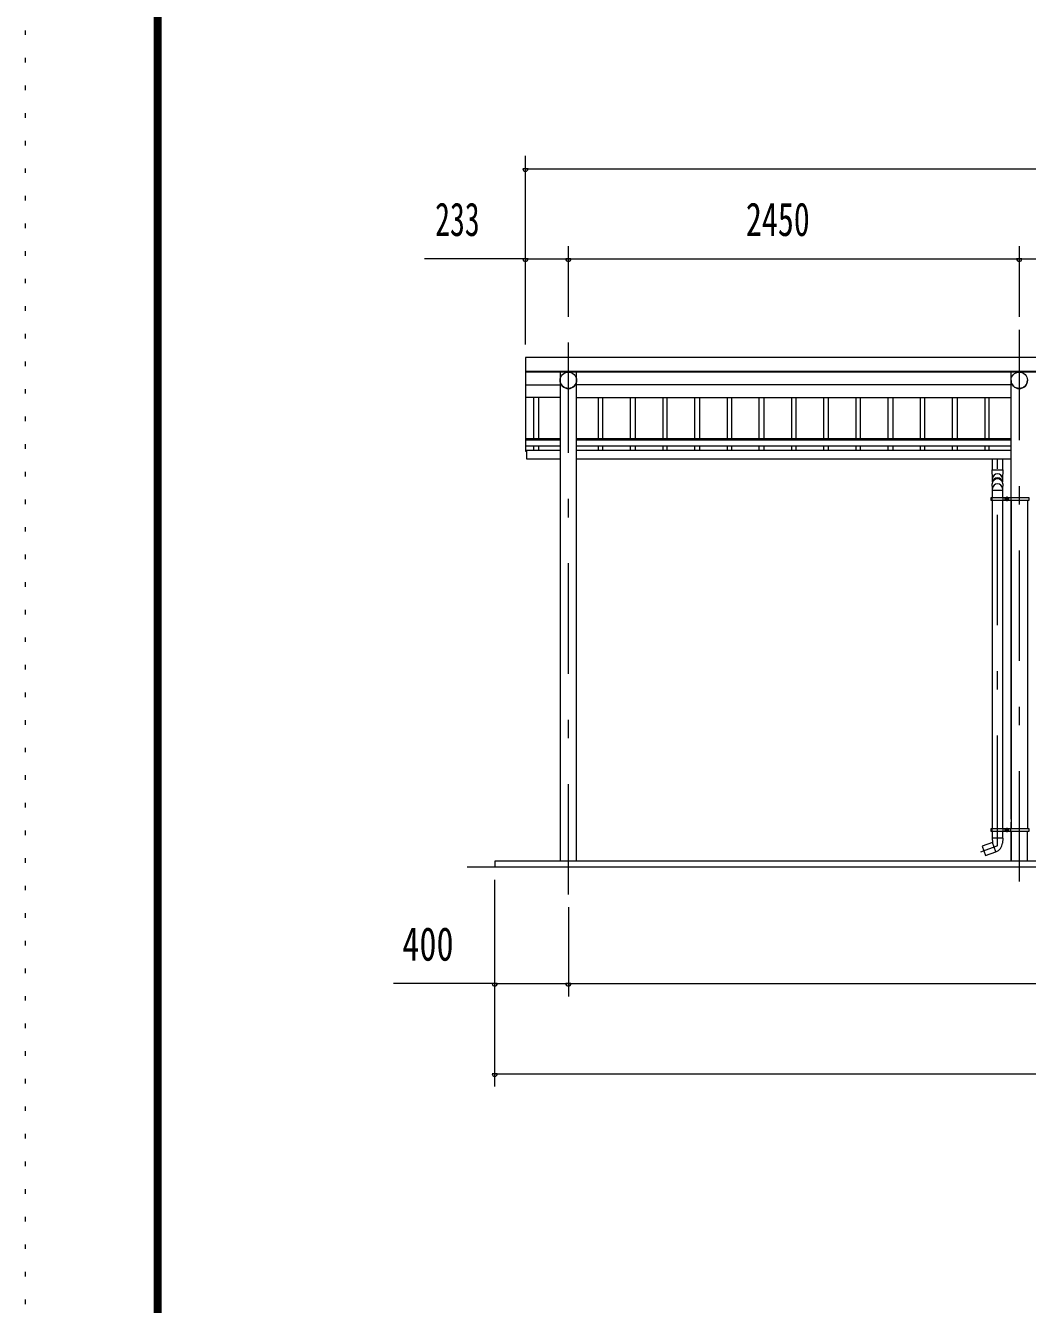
# Model space of a CAD drawing. Units: millimetres, scale not verified. Extents: x -31992 to 32005, y -14700 to 14700.
# Drawn here: x -9575 to -4131, y 748 to 7701 of the extents above; entities that cross this region are included whole.
import ezdxf
from ezdxf.enums import TextEntityAlignment as Align

# ---------------------------------------------------------------- set-up
doc = ezdxf.new("R2010")
doc.units = ezdxf.units.MM
doc.header["$LTSCALE"] = 50
doc.linetypes.add('USER3', pattern=[24, 12, -5, 2, -5])
doc.linetypes.add('USER4', pattern=[3, 0.5, -2.5])
for name, color, linetype, lineweight in [('0-2_1-07BOLD', 7, 'Continuous', 18), ('0-3_1-27CENTER', 3, 'USER3', 18), ('0-4_1-47THIN', 4, 'Continuous', 18), ('0-5_1-57DIM', 3, 'Continuous', 18), ('0-C_F-F1PAPER', 5, 'Continuous', 18), ('0-D_F-E_J_ADD', 5, 'USER4', 18)]:
    doc.layers.add(name, color=color, linetype=linetype, lineweight=lineweight)
doc.styles.add('ＭＳ ゴシック', font='')
doc.styles.get('ＭＳ ゴシック').set_extended_font_data('MS Gothic')

msp = doc.modelspace()

# ---------------------------------------------------------------- linework, layer by layer
at = {"layer": '0-2_1-07BOLD'}
for p, q in [((-6858.06, 5821.4), (3807.94, 5821.4)), ((3807.94, 5817.32), (-6858.06, 5817.32)), ((-6669.61, 5817.32), (-6669.61, 3157.54)), ((-6580.51, 3157.54), (-6580.51, 5817.32)), ((-4219.61, 5135.54), (-4219.61, 5817.32)), ((-6858.06, 5747.84), (-6669.61, 5747.84)), ((-4219.61, 5747.84), (-6580.51, 5747.84)), ((-6669.61, 5678.35), (-6858.06, 5678.35)), ((-6580.51, 5678.35), (-4219.61, 5678.35)), ((-6858.06, 5456.73), (-6669.61, 5456.73)), ((-6669.61, 5446.3), (-6858.06, 5446.3)), ((-6580.51, 5456.73), (-4219.61, 5456.73)), ((-4219.61, 5446.3), (-6580.51, 5446.3)), ((-6858.06, 5416.69), (-6669.61, 5416.69)), ((-6669.61, 5390.36), (-6853.06, 5390.36)), ((-6580.51, 5416.69), (-4219.61, 5416.69)), ((-4219.61, 5390.36), (-6580.51, 5390.36)), ((-6580.51, 5345.36), (-4219.61, 5345.36)), ((-4320.57, 5285.74), (-4320.57, 5345.36)), ((-4265.57, 5345.36), (-4265.57, 5285.74)), ((-4320.57, 5176.09), (-4265.57, 5176.09)), ((-4322.17, 5127.54), (-4328.27, 5127.54)), ((-4322.17, 5119.54), (-4322.17, 5135.54)), ((-4320.57, 3335.54), (-4320.57, 5119.54)), ((-4265.57, 5119.54), (-4265.57, 3335.54)), ((-4263.97, 5135.54), (-4263.97, 5119.54)), ((-4221.22, 5135.54), (-4221.22, 5119.54)), ((-4219.62, 5119.54), (-4219.62, 3335.54)), ((-4219.61, 3386.14), (-4219.61, 5117.54)), ((-4130.52, 5119.54), (-4130.52, 3335.54)), ((-4219.61, 3335.54), (-4219.61, 3370.14)), ((-4322.17, 3327.54), (-4328.27, 3327.54)), ((-4322.17, 3319.54), (-4322.17, 3335.54)), ((-4264.07, 3282.63), (-4322.07, 3282.63)), ((-4320.57, 3282.63), (-4320.57, 3319.54)), ((-4264.07, 3282.63), (-4265.83, 3256.84)), ((-4265.57, 3319.54), (-4265.57, 3282.63)), ((-4263.97, 3335.54), (-4263.97, 3319.54)), ((-4221.22, 3319.54), (-4221.22, 3335.54)), ((-4219.62, 3157.54), (-4219.62, 3319.54)), ((-4219.61, 3319.54), (-4219.61, 3157.54)), ((-4130.52, 3157.54), (-4130.52, 3319.54)), ((-4301.76, 3208.95), (-4320.57, 3260.63)), ((-7175.06, 3127.54), (4124.94, 3127.54))]:
    msp.add_line(p, q, dxfattribs=at)
for points in [[(3807.94, 5387.78), (3807.94, 5896.54), (-6858.06, 5896.54), (-6858.06, 5387.78), (-6853.06, 5387.78)], [(-6853.06, 5390.36), (-6853.06, 5345.36), (-6669.61, 5345.36)], [(-4320.57, 5217.98), (-4320.57, 5236.07), (-4322.57, 5285.74), (-4263.57, 5285.74)], [(-4263.57, 5285.74), (-4265.57, 5236.07), (-4265.57, 5217.97)], [(-4320.57, 5135.54), (-4320.57, 5183.03), (-4322.57, 5208.87)], [(-4263.58, 5209), (-4265.57, 5183.03), (-4265.57, 5135.54)], [(-4322.07, 3282.63), (-4320.57, 3260.63), (-4376.95, 3240.11), (-4358.14, 3188.43), (-4302.04, 3208.85)], [(3974.94, 3157.54), (-7025.06, 3157.54), (-7025.06, 3127.54)]]:
    msp.add_lwpolyline(points, dxfattribs=at)
for points in [[(-4122.82, 5119.54), (-4328.27, 5119.54), (-4328.27, 5135.54), (-4122.82, 5135.54)], [(-4247.6, 5130.42), (-4247.6, 5124.65), (-4242.6, 5121.77), (-4237.59, 5124.65), (-4237.59, 5130.42), (-4242.6, 5133.31)], [(-4122.82, 3335.54), (-4122.82, 3319.54), (-4328.27, 3319.54), (-4328.27, 3335.54)], [(-4237.59, 3330.43), (-4237.59, 3324.65), (-4242.6, 3321.77), (-4247.6, 3324.65), (-4247.6, 3330.43), (-4242.6, 3333.31)]]:
    msp.add_lwpolyline(points, close=True, dxfattribs=at)
for centre, radius in [((-6625.06, 5772.78), 44.55), ((-4175.06, 5772.78), 44.55), ((-4242.6, 5127.54), 6.25), ((-4242.6, 5127.54), 4.9), ((-4242.6, 3327.54), 6.25), ((-4242.6, 3327.54), 4.9)]:
    msp.add_circle(centre, radius, dxfattribs=at)
for centre, radius, start, end in [((-6625.06, 5772.09), 44.55, 180, 0), ((-4175.06, 5772.09), 44.55, 180, 0), ((-4293.07, 5207.16), 29.55, 3.56303, 176.43697), ((-4293.07, 5236.37), 27.55, 3.55867, 176.44133), ((-4293.07, 5215.66), 27.55, 3.55867, 176.44133), ((-4293.07, 5182.05), 27.55, 3.55867, 176.44133), ((-4320.7, 3260.59), 55, 289.83269, 356.09424)]:
    msp.add_arc(centre, radius, start, end, dxfattribs=at)
at = {"layer": '0-3_1-27CENTER'}
for p, q in [((-6625.06, 2977.54), (-6625.06, 6047.54)), ((-4175.06, 6047.54), (-4175.06, 2977.54)), ((-4293.07, 3241.38), (-4293.07, 5345.36)), ((-4255.1, 5127.54), (-4230.1, 5127.54)), ((-4242.6, 5140.04), (-4242.6, 5115.04)), ((-4242.6, 3340.04), (-4242.6, 3315.04)), ((-4230.1, 3327.54), (-4255.1, 3327.54)), ((-4293.06, 3241.38), (-4386.33, 3207.43))]:
    msp.add_line(p, q, dxfattribs=at)
at = {"layer": '0-4_1-47THIN'}
for p, q in [((-6812.56, 5456.73), (-6812.56, 5678.35)), ((-6787.56, 5678.35), (-6787.56, 5456.73)), ((-6462.55, 5678.35), (-6462.55, 5456.73)), ((-6437.56, 5456.73), (-6437.56, 5678.35)), ((-6287.56, 5456.73), (-6287.56, 5678.35)), ((-6262.55, 5678.35), (-6262.55, 5456.73)), ((-6112.55, 5678.35), (-6112.55, 5456.73)), ((-6087.55, 5456.73), (-6087.55, 5678.35)), ((-5937.55, 5456.73), (-5937.55, 5678.35)), ((-5912.55, 5678.35), (-5912.55, 5456.73)), ((-5762.55, 5678.35), (-5762.55, 5456.73)), ((-5737.55, 5456.73), (-5737.55, 5678.35)), ((-5587.55, 5456.73), (-5587.55, 5678.35)), ((-5562.55, 5678.35), (-5562.55, 5456.73)), ((-5412.55, 5678.35), (-5412.55, 5456.73)), ((-5387.55, 5456.73), (-5387.55, 5678.35)), ((-5237.55, 5456.73), (-5237.55, 5678.35)), ((-5212.55, 5678.35), (-5212.55, 5456.73)), ((-5062.55, 5678.35), (-5062.55, 5456.73)), ((-5037.55, 5456.73), (-5037.55, 5678.35)), ((-4887.55, 5456.73), (-4887.55, 5678.35)), ((-4862.55, 5678.35), (-4862.55, 5456.73)), ((-4712.56, 5678.35), (-4712.56, 5456.73)), ((-4687.55, 5456.73), (-4687.55, 5678.35)), ((-4537.55, 5456.73), (-4537.55, 5678.35)), ((-4512.55, 5678.35), (-4512.55, 5456.73)), ((-4362.56, 5678.35), (-4362.56, 5456.73)), ((-4337.56, 5456.73), (-4337.56, 5678.35)), ((-6812.56, 5390.36), (-6812.56, 5416.69)), ((-6787.56, 5416.69), (-6787.56, 5390.36)), ((-6462.55, 5416.69), (-6462.55, 5390.36)), ((-6437.56, 5390.36), (-6437.56, 5416.69)), ((-6287.56, 5390.36), (-6287.56, 5416.69)), ((-6262.55, 5416.69), (-6262.55, 5390.36)), ((-6112.55, 5416.69), (-6112.55, 5390.36)), ((-6087.55, 5390.36), (-6087.55, 5416.69)), ((-5937.55, 5390.36), (-5937.55, 5416.69)), ((-5912.55, 5416.69), (-5912.55, 5390.36)), ((-5762.55, 5416.69), (-5762.55, 5390.36)), ((-5737.55, 5390.36), (-5737.55, 5416.69)), ((-5587.55, 5390.36), (-5587.55, 5416.69)), ((-5562.55, 5416.69), (-5562.55, 5390.36)), ((-5412.55, 5416.69), (-5412.55, 5390.36)), ((-5387.55, 5390.36), (-5387.55, 5416.69)), ((-5237.55, 5390.36), (-5237.55, 5416.69)), ((-5212.55, 5416.69), (-5212.55, 5390.36)), ((-5062.55, 5416.69), (-5062.55, 5390.36)), ((-5037.55, 5390.36), (-5037.55, 5416.69)), ((-4887.55, 5390.36), (-4887.55, 5416.69)), ((-4862.55, 5416.69), (-4862.55, 5390.36)), ((-4712.56, 5416.69), (-4712.56, 5390.36)), ((-4687.55, 5390.36), (-4687.55, 5416.69)), ((-4537.55, 5390.36), (-4537.55, 5416.69)), ((-4512.55, 5416.69), (-4512.55, 5390.36)), ((-4362.56, 5416.69), (-4362.56, 5390.36)), ((-4337.56, 5390.36), (-4337.56, 5416.69))]:
    msp.add_line(p, q, dxfattribs=at)
at = {"layer": '0-5_1-57DIM'}
for p, q in [((-6858.06, 5966.54), (-6858.06, 6992.54)), ((-6844.06, 6922.54), (-6872.06, 6922.54)), ((-6858.06, 6922.54), (3807.94, 6922.54)), ((-6625.06, 6117.54), (-6625.06, 6502.54)), ((-4175.06, 6502.54), (-4175.06, 6117.54)), ((-6858.06, 6432.54), (-7407.56, 6432.54)), ((-6844.06, 6432.54), (-6872.06, 6432.54)), ((-6858.06, 6432.54), (-6625.06, 6432.54)), ((-6611.06, 6432.54), (-6639.06, 6432.54)), ((-6625.06, 6432.54), (-4175.06, 6432.54)), ((-4161.06, 6432.54), (-4189.06, 6432.54)), ((-4175.06, 6432.54), (-1375.06, 6432.54)), ((-7025.06, 1932.54), (-7025.06, 3057.54)), ((-6625.06, 2907.54), (-6625.06, 2422.54)), ((-7025.06, 2492.54), (-7574.56, 2492.54)), ((-7011.06, 2492.54), (-7039.06, 2492.54)), ((-7025.06, 2492.54), (-6625.06, 2492.54)), ((-6611.06, 2492.54), (-6639.06, 2492.54)), ((-6625.06, 2492.54), (3574.94, 2492.54)), ((-7011.06, 2002.54), (-7039.06, 2002.54)), ((-7025.06, 2002.54), (3974.94, 2002.54))]:
    msp.add_line(p, q, dxfattribs=at)
for centre in [(-6858.06, 6922.54), (-6858.06, 6432.54), (-6625.06, 6432.54), (-4175.06, 6432.54), (-7025.06, 2492.54), (-6625.06, 2492.54), (-7025.06, 2002.54)]:
    msp.add_arc(centre, 14, 180, 0, dxfattribs=at)
at = {"layer": '0-C_F-F1PAPER'}
for points in [[(31305.49, -14000), (-8874.51, -14000), (-8874.51, 14140), (31305.49, 14140)], [(31301.98, -13996.5), (31301.98, 14136.5), (-8871.01, 14136.5), (-8871.01, -13996.5)], [(31298.49, -13993), (31298.49, 14133), (-8867.51, 14133), (-8867.51, -13993)], [(31294.99, -13989.5), (-8864.01, -13989.5), (-8864.01, 14129.5), (31294.99, 14129.5)], [(31291.49, -13986), (31291.49, 14126), (-8860.51, 14126), (-8860.51, -13986)], [(31287.99, -13982.5), (-8857.01, -13982.5), (-8857.01, 14122.5), (31287.99, 14122.5)], [(31284.48, -13979), (31284.48, 14119), (-8853.51, 14119), (-8853.51, -13979)], [(31280.99, -13975.5), (-8850.01, -13975.5), (-8850.01, 14115.5), (31280.99, 14115.5)], [(31277.49, -13972), (-8846.51, -13972), (-8846.51, 14112), (31277.49, 14112)], [(31273.99, -13968.5), (-8843.01, -13968.5), (-8843.01, 14108.5), (31273.99, 14108.5)], [(31270.49, -13965), (31270.49, 14105), (-8839.51, 14105), (-8839.51, -13965)]]:
    msp.add_lwpolyline(points, close=True, dxfattribs=at)
at = {"layer": '0-D_F-E_J_ADD'}
msp.add_lwpolyline([(32005.49, -14700), (-9574.51, -14700), (-9574.51, 14700), (32005.49, 14700)], close=True, dxfattribs=at)

# ---------------------------------------------------------------- texts
at = {"layer": '0-5_1-57DIM', "color": 7, "style": 'ＭＳ ゴシック'}
for s, width, p in [('233', 0.65, (-7349, 6502.54)), ('2450', 0.7, (-5660.47, 6502.54)), ('400', 0.75, (-7527.48, 2562.54))]:
    msp.add_text(s, height=182.3, dxfattribs=dict(at, width=width)).set_placement(p, align=Align.BOTTOM_LEFT)

doc.saveas('drawing.dxf')
